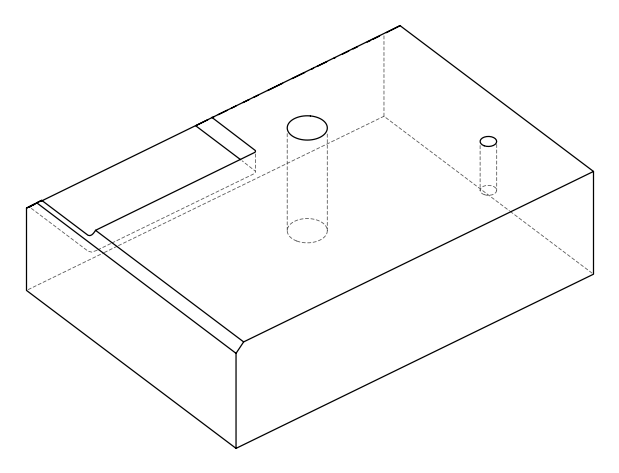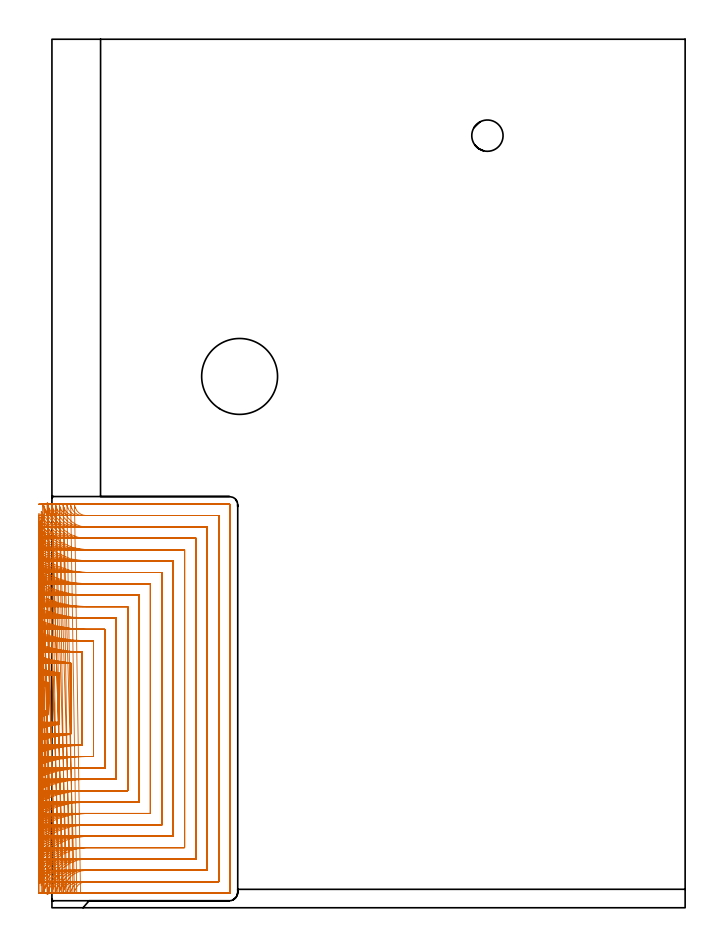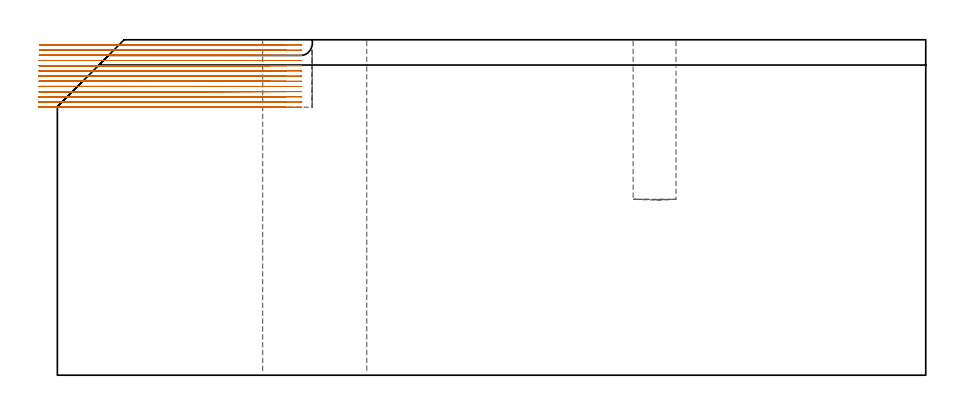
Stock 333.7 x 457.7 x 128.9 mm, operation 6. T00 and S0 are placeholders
(PLAN: 6 operations, 3 tool changes, 212.6 min)
(1 INDEXABLE_INSERT_DRILL_THROUGH_HOLE_FROM_SOLID | STEP1HOLE | NXT0302_035 | 0.53 min | 161892 mm3)
(2 INDEXABLE_INSERT_DRILL_BLIND_HOLE_FROM_SOLID | STEP1POCKET | NXT0302_004 | 0.26 min | 13101 mm3)
(3 AREA_MILL | FG_CHAMFER_SURFACE | UGT0205_001 | 0.37 min | 3941 mm3)
(4 AREA_MILL_1 | FG_CHAMFER_SURFACE_1 | UGT0205_001 | 9.03 min | 14659 mm3)
(5 AREA_MILL_2 | FG_CHAMFER_SURFACE_2 | UGT0205_001 | 19.49 min | 81681 mm3)
(6 MILL_SLOT | SLOT_PARTIAL_RECTANGULAR | NXT0201_009 | Follow Part, ap 2, ae 75% | 182.95 min | 533145 mm3)
(TOOL NXT0302_035 | Index. Insert Drill 40mm [880-D4000L40-05] | D40 PA176 FL200 Z2)
(TOOL NXT0302_004 | Index. Insert Drill 16.5mm [880-D1650L20-05] | D16.5 PA176 FL83 Z2)
(TOOL UGT0205_001 | Chamfer Mill 20 x 3 x 45 deg. | D20 FL50 Z2)
(TOOL NXT0201_009 | ENDMILL 8mm [2P460-0800-NA 1630] | D8 FL26 Z6)
(OP 6 MILL_SLOT)
G17 G21 G94 G90
T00 M6
G54
G17 G0 G90 X-6.92 Y100.441 S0 M3
G43 Z138.9 H1
Z126.908
G94 G1 X-4. Y101.131 F250.
G2 X-2.1 Y101.559 R96. F500.
G1 Y118.84
G2 X-4. Y119.269 R96.
G1 X-6.92 Y119.958 F250.
X-6.908 Y94.219
X-4. Y94.954
G2 X3.9 Y96.579 R90. F500.
G1 Y123.821
G2 X-4. Y125.445 R90.
G1 X-6.908 Y126.18 F250.
X-6.895 Y87.963
X-4. Y88.751
G2 X9.9 Y91.303 R84. F500.
G1 Y129.097
G2 X-4. Y131.648 R84.
G1 X-6.895 Y132.436 F250.
X-6.877 Y81.666
X-4. Y82.515
G2 X15.9 Y85.67 R78. F500.
G1 Y134.73
G2 X-4. Y137.884 R78.
G1 X-6.878 Y138.733 F250.
X-6.856 Y75.317
X-4. Y76.237
G2 X18.062 Y79.7 R72. F500.
G1 X21.9
Y140.7
X18.059
G2 X-4. Y144.162 R72.
G1 X-6.856 Y145.081 F250.
X-6.827 Y68.901
X-4. Y69.903
G2 X18.062 Y73.7 R66. F500.
G1 X27.9
Y146.7
X18.059
G2 X-4. Y150.495 R66.
G1 X-6.827 Y151.498 F250.
X-6.79 Y62.393
X-4. Y63.497
G2 X18.062 Y67.7 R60. F500.
G1 X33.9
Y152.7
X18.059
G2 X-4. Y156.902 R60.
G1 X-6.79 Y158.005 F250.
X-6.738 Y55.762
X-4. Y56.988
G2 X18.062 Y61.7 R54. F500.
G1 X39.9
Y158.7
X18.059
G2 X-4. Y163.411 R54.
G1 X-6.738 Y164.636 F250.
X-6.664 Y48.95
X-4. Y50.329
G2 X18.062 Y55.7 R48. F500.
G1 X45.9
Y164.7
X18.059
G2 X-4. Y170.069 R48.
G1 X-6.664 Y171.448 F250.
X-6.553 Y41.863
X-4. Y43.439
G2 X18.062 Y49.7 R42. F500.
G1 X51.9
Y170.7
X18.059
G2 X-4. Y176.959 R42.
G1 X-6.553 Y178.535 F250.
X-6.371 Y34.309
X-4. Y36.148
G2 X18.062 Y43.7 R36. F500.
G1 X57.9
Y176.7
X18.059
G2 X-4. Y184.25 R36.
G1 X-6.371 Y186.088 F250.
X-6.033 Y25.823
X-4. Y28.029
G2 X18.062 Y37.7 R30. F500.
G1 X63.9
Y182.7
X18.059
G2 X-4. Y192.368 R30.
G1 X-6.033 Y194.573 F250.
X-5.181 Y14.39
X-4. Y17.148
G2 X18.062 Y31.7 R24. F500.
G1 X69.9
Y188.7
X18.059
G2 X-4. Y203.245 R24.
G1 X-5.182 Y206.002 F250.
X0.007 Y8.209 F500.
X0.174 Y9.7 F250.
G2 X18.062 Y25.7 R18. F500.
G1 X75.9
Y194.7
X18.059
G2 X0.17 Y210.7 R18.
G1 X0.004 Y212.191 F250.
X5.98 Y8.221 F500.
X6.23 Y9.7 F250.
G2 X18.062 Y19.7 R12. F500.
G1 X81.9
Y200.7
X18.059
G2 X6.227 Y210.7 R12.
G1 X5.977 Y212.179 F250.
X11.905 Y8.286 F500.
X12.405 Y9.7 F250.
G2 X18.062 Y13.7 R6. F500.
G1 X87.9
Y206.7
X18.059
G2 X12.402 Y210.7 R6.
G1 X11.902 Y212.114 F250.
X15.062 Y7.7 F500.
X18.062 F250.
X93.5 F500.
G3 X93.9 Y8.1 R0.4
G1 Y212.3
G3 X93.5 Y212.7 R0.4
G1 X18.059
X15.059 F250.
G0 Z138.9
X-6.934 Y100.951
Z124.915
G1 X-4. Y101.578
G2 X-2.1 Y101.964 R96. F500.
G1 Y118.435
G2 X-4. Y118.821 R96.
G1 X-6.934 Y119.448 F250.
X-6.924 Y94.764
X-4. Y95.433
G2 X3.9 Y96.873 R90. F500.
G1 Y123.526
G2 X-4. Y124.966 R90.
G1 X-6.924 Y125.634 F250.
X-6.913 Y88.55
X-4. Y89.267
G2 X9.9 Y91.473 R84. F500.
G1 Y128.927
G2 X-4. Y131.132 R84.
G1 X-6.913 Y131.849 F250.
X-6.899 Y82.301
X-4. Y83.073
G2 X15.9 Y85.7 R78. F500.
G1 Y134.7
G2 X-4. Y137.325 R78.
G1 X-6.899 Y138.097 F250.
X-6.881 Y76.009
X-4. Y76.846
G2 X16.072 Y79.7 R72. F500.
G1 X21.9
Y140.7
X16.066
G2 X-4. Y143.553 R72.
G1 X-6.881 Y144.389 F250.
X-6.858 Y69.662
X-4. Y70.574
G2 X16.072 Y73.7 R66. F500.
G1 X27.9
Y146.7
X16.066
G2 X-4. Y149.824 R66.
G1 X-6.858 Y150.737 F250.
X-6.827 Y63.24
X-4. Y64.243
G2 X16.072 Y67.7 R60. F500.
G1 X33.9
Y152.7
X16.066
G2 X-4. Y156.155 R60.
G1 X-6.827 Y157.158 F250.
X-6.785 Y56.716
X-4. Y57.831
G2 X16.072 Y61.7 R54. F500.
G1 X39.9
Y158.7
X16.066
G2 X-4. Y162.567 R54.
G1 X-6.785 Y163.682 F250.
X-6.725 Y50.047
X-4. Y51.302
G2 X16.072 Y55.7 R48. F500.
G1 X45.9
Y164.7
X16.066
G2 X-4. Y169.096 R48.
G1 X-6.725 Y170.35 F250.
X-6.635 Y43.16
X-4. Y44.593
G2 X16.072 Y49.7 R42. F500.
G1 X51.9
Y170.7
X16.066
G2 X-4. Y175.804 R42.
G1 X-6.635 Y177.237 F250.
X-6.49 Y35.913
X-4. Y37.585
G2 X16.072 Y43.7 R36. F500.
G1 X57.9
Y176.7
X16.066
G2 X-4. Y182.811 R36.
G1 X-6.491 Y184.483 F250.
X-6.23 Y27.989
X-4. Y29.996
G2 X16.072 Y37.7 R30. F500.
G1 X63.9
Y182.7
X16.066
G2 X-4. Y190.399 R30.
G1 X-6.23 Y192.406 F250.
X-5.645 Y18.349
X-4. Y20.858
G2 X16.072 Y31.7 R24. F500.
G1 X69.9
Y188.7
X16.066
G2 X-4. Y199.534 R24.
G1 X-5.646 Y202.042 F250.
X-2.168 Y7.138 F500.
X-1.766 Y10.111 F250.
G2 X16.072 Y25.7 R18. F500.
G1 X75.9
Y194.7
X16.066
G2 X-1.771 Y210.287 R18.
G1 X-2.173 Y213.259 F250.
X3.99 Y8.221 F500.
X4.24 Y9.7 F250.
G2 X16.072 Y19.7 R12. F500.
G1 X81.9
Y200.7
X16.066
G2 X4.234 Y210.7 R12.
G1 X3.984 Y212.179 F250.
X9.915 Y8.286 F500.
X10.415 Y9.7 F250.
G2 X16.072 Y13.7 R6. F500.
G1 X87.9
Y206.7
X16.066
G2 X10.41 Y210.7 R6.
G1 X9.91 Y212.114 F250.
X13.072 Y7.7 F500.
X16.072 F250.
X93.5 F500.
G3 X93.9 Y8.1 R0.4
G1 Y212.3
G3 X93.5 Y212.7 R0.4
G1 X16.066
X13.066 F250.
G0 Z138.9
X-6.946 Y101.417
Z122.923
G1 X-4. Y101.982
G2 X-2.1 Y102.327 R96. F500.
G1 Y118.072
G2 X-4. Y118.417 R96.
G1 X-6.946 Y118.982 F250.
X-6.939 Y95.263
X-4. Y95.866
G2 X3.9 Y97.123 R90. F500.
G1 Y123.277
G2 X-4. Y124.533 R90.
G1 X-6.939 Y125.136 F250.
X-6.93 Y89.086
X-4. Y89.732
G2 X9.9 Y91.596 R84. F500.
G1 Y128.804
G2 X-4. Y130.667 R84.
G1 X-6.93 Y131.313 F250.
X-6.918 Y82.881
X-4. Y83.576
G2 X14.078 Y85.7 R78. F500.
G1 X15.9
Y134.7
X14.074
G2 X-4. Y136.823 R78.
G1 X-6.918 Y137.518 F250.
X-6.904 Y76.64
X-4. Y77.393
G2 X14.078 Y79.7 R72. F500.
G1 X21.9
Y140.7
X14.074
G2 X-4. Y143.005 R72.
G1 X-6.904 Y143.759 F250.
X-6.885 Y70.354
X-4. Y71.176
G2 X14.078 Y73.7 R66. F500.
G1 X27.9
Y146.7
X14.074
G2 X-4. Y149.223 R66.
G1 X-6.885 Y150.045 F250.
X-6.861 Y64.008
X-4. Y64.912
G2 X14.078 Y67.7 R60. F500.
G1 X33.9
Y152.7
X14.074
G2 X-4. Y155.487 R60.
G1 X-6.861 Y156.391 F250.
X-6.827 Y57.58
X-4. Y58.584
G2 X14.078 Y61.7 R54. F500.
G1 X39.9
Y158.7
X14.074
G2 X-4. Y161.815 R54.
G1 X-6.827 Y162.819 F250.
X-6.779 Y51.035
X-4. Y52.165
G2 X14.078 Y55.7 R48. F500.
G1 X45.9
Y164.7
X14.074
G2 X-4. Y168.233 R48.
G1 X-6.779 Y169.362 F250.
X-6.708 Y44.319
X-4. Y45.61
G2 X14.078 Y49.7 R42. F500.
G1 X51.9
Y170.7
X14.074
G2 X-4. Y174.788 R42.
G1 X-6.708 Y176.079 F250.
X-6.594 Y37.325
X-4. Y38.832
G2 X14.078 Y43.7 R36. F500.
G1 X57.9
Y176.7
X14.074
G2 X-4. Y181.566 R36.
G1 X-6.595 Y183.072 F250.
X-6.394 Y29.833
X-4. Y31.641
G2 X14.078 Y37.7 R30. F500.
G1 X63.9
Y182.7
X14.074
G2 X-4. Y188.756 R30.
G1 X-6.394 Y190.563 F250.
X-5.973 Y21.225
X-4. Y23.485
G2 X14.078 Y31.7 R24. F500.
G1 X69.9
Y188.7
X14.074
G2 X-4. Y196.91 R24.
G1 X-5.974 Y199.169 F250.
X-4.138 Y8.785
X-3.469 Y11.709
G2 X14.078 Y25.7 R18. F500.
G1 X75.9
Y194.7
X14.074
G2 X-3.473 Y208.685 R18.
G1 X-4.142 Y211.61 F250.
X1.996 Y8.221 F500.
X2.246 Y9.7 F250.
G2 X14.078 Y19.7 R12. F500.
G1 X81.9
Y200.7
X14.074
G2 X2.242 Y210.7 R12.
G1 X1.992 Y212.179 F250.
X7.922 Y8.286 F500.
X8.422 Y9.7 F250.
G2 X14.078 Y13.7 R6. F500.
G1 X87.9
Y206.7
X14.074
G2 X8.417 Y210.7 R6.
G1 X7.917 Y212.114 F250.
X11.078 Y7.7 F500.
X14.078 F250.
X93.5 F500.
G3 X93.9 Y8.1 R0.4
G1 Y212.3
G3 X93.5 Y212.7 R0.4
G1 X14.074
X11.074 F250.
G0 Z138.9
X-6.958 Y101.84
Z120.931
G1 X-4. Y102.343
G2 X-2.1 Y102.646 R96. F500.
G1 Y117.753
G2 X-4. Y118.057 R96.
G1 X-6.958 Y118.559 F250.
X-6.952 Y95.715
X-4. Y96.251
G2 X3.9 Y97.327 R90. F500.
G1 Y123.073
G2 X-4. Y124.148 R90.
G1 X-6.952 Y124.684 F250.
X-6.944 Y89.571
X-4. Y90.146
G2 X9.9 Y91.672 R84. F500.
G1 Y128.728
G2 X-4. Y130.254 R84.
G1 X-6.945 Y130.828 F250.
X-6.936 Y83.405
X-4. Y84.023
G2 X12.085 Y85.7 R78. F500.
G1 X15.9
Y134.7
X12.081
G2 X-4. Y136.376 R78.
G1 X-6.936 Y136.994 F250.
X-6.924 Y77.21
X-4. Y77.88
G2 X12.085 Y79.7 R72. F500.
G1 X21.9
Y140.7
X12.081
G2 X-4. Y142.519 R72.
G1 X-6.924 Y143.189 F250.
X-6.91 Y70.979
X-4. Y71.71
G2 X12.085 Y73.7 R66. F500.
G1 X27.9
Y146.7
X12.081
G2 X-4. Y148.689 R66.
G1 X-6.91 Y149.42 F250.
X-6.89 Y64.699
X-4. Y65.504
G2 X12.085 Y67.7 R60. F500.
G1 X33.9
Y152.7
X12.081
G2 X-4. Y154.895 R60.
G1 X-6.89 Y155.699 F250.
X-6.864 Y58.355
X-4. Y59.249
G2 X12.085 Y61.7 R54. F500.
G1 X39.9
Y158.7
X12.081
G2 X-4. Y161.15 R54.
G1 X-6.864 Y162.044 F250.
X-6.827 Y51.919
X-4. Y52.925
G2 X12.085 Y55.7 R48. F500.
G1 X45.9
Y164.7
X12.081
G2 X-4. Y167.474 R48.
G1 X-6.827 Y168.479 F250.
X-6.771 Y45.349
X-4. Y46.498
G2 X12.085 Y49.7 R42. F500.
G1 X51.9
Y170.7
X12.081
G2 X-4. Y173.901 R42.
G1 X-6.771 Y175.049 F250.
X-6.684 Y38.566
X-4. Y39.907
G2 X12.085 Y43.7 R36. F500.
G1 X57.9
Y176.7
X12.081
G2 X-4. Y180.492 R36.
G1 X-6.684 Y181.832 F250.
X-6.532 Y31.415
X-4. Y33.023
G2 X12.085 Y37.7 R30. F500.
G1 X63.9
Y182.7
X12.081
G2 X-4. Y187.374 R30.
G1 X-6.533 Y188.983 F250.
X-6.226 Y23.501
X-4. Y25.512
G2 X12.085 Y31.7 R24. F500.
G1 X69.9
Y188.7
X12.081
G2 X-4. Y194.885 R24.
G1 X-6.227 Y196.895 F250.
X-5.346 Y13.098
X-4. Y15.778
G2 X12.085 Y25.7 R18. F500.
G1 X75.9
Y194.7
X12.081
G2 X-4. Y204.614 R18.
G1 X-5.348 Y207.294 F250.
X0.003 Y8.221 F500.
X0.253 Y9.7 F250.
G2 X12.085 Y19.7 R12. F500.
G1 X81.9
Y200.7
X12.081
G2 X0.249 Y210.7 R12.
G1 X-0.001 Y212.179 F250.
X5.929 Y8.286 F500.
X6.429 Y9.7 F250.
G2 X12.085 Y13.7 R6. F500.
G1 X87.9
Y206.7
X12.081
G2 X6.425 Y210.7 R6.
G1 X5.925 Y212.114 F250.
X9.085 Y7.7 F500.
X12.085 F250.
X93.5 F500.
G3 X93.9 Y8.1 R0.4
G1 Y212.3
G3 X93.5 Y212.7 R0.4
G1 X12.081
X9.081 F250.
G0 Z138.9
X-6.968 Y102.22
Z118.938
G1 X-4. Y102.66
G2 X-2.1 Y102.923 R96. F500.
G1 Y117.477
G2 X-4. Y117.739 R96.
G1 X-6.968 Y118.18 F250.
X-6.963 Y96.12
X-4. Y96.59
G2 X3.9 Y97.487 R90. F500.
G1 Y122.913
G2 X-4. Y123.81 R90.
G1 X-6.963 Y124.279 F250.
X-6.957 Y90.006
X-4. Y90.509
G2 X9.9 Y91.7 R84. F500.
G1 Y128.7
G2 X-4. Y129.89 R84.
G1 X-6.958 Y130.393 F250.
X-6.951 Y83.874
X-4. Y84.416
G2 X10.093 Y85.7 R78. F500.
G1 X15.9
Y134.7
X10.089
G2 X-4. Y135.983 R78.
G1 X-6.951 Y136.525 F250.
X-6.942 Y77.72
X-4. Y78.307
G2 X10.093 Y79.7 R72. F500.
G1 X21.9
Y140.7
X10.089
G2 X-4. Y142.092 R72.
G1 X-6.942 Y142.679 F250.
X-6.931 Y71.537
X-4. Y72.178
G2 X10.093 Y73.7 R66. F500.
G1 X27.9
Y146.7
X10.089
G2 X-4. Y148.221 R66.
G1 X-6.931 Y148.862 F250.
X-6.916 Y65.317
X-4. Y66.021
G2 X10.093 Y67.7 R60. F500.
G1 X33.9
Y152.7
X10.089
G2 X-4. Y154.378 R60.
G1 X-6.916 Y155.082 F250.
X-6.896 Y59.046
X-4. Y59.829
G2 X10.093 Y61.7 R54. F500.
G1 X39.9
Y158.7
X10.089
G2 X-4. Y160.57 R54.
G1 X-6.896 Y161.353 F250.
X-6.868 Y52.704
X-4. Y53.585
G2 X10.093 Y55.7 R48. F500.
G1 X45.9
Y164.7
X10.089
G2 X-4. Y166.814 R48.
G1 X-6.868 Y167.695 F250.
X-6.826 Y46.258
X-4. Y47.265
G2 X10.093 Y49.7 R42. F500.
G1 X51.9
Y170.7
X10.089
G2 X-4. Y173.134 R42.
G1 X-6.826 Y174.14 F250.
X-6.761 Y39.653
X-4. Y40.827
G2 X10.093 Y43.7 R36. F500.
G1 X57.9
Y176.7
X10.089
G2 X-4. Y179.571 R36.
G1 X-6.761 Y180.745 F250.
X-6.648 Y32.775
X-4. Y34.184
G2 X10.093 Y37.7 R30. F500.
G1 X63.9
Y182.7
X10.089
G2 X-4. Y186.214 R30.
G1 X-6.649 Y187.623 F250.
X-6.428 Y25.365
X-4. Y27.127
G2 X10.093 Y31.7 R24. F500.
G1 X69.9
Y188.7
X10.089
G2 X-4. Y193.271 R24.
G1 X-6.429 Y195.032 F250.
X-5.866 Y16.549
X-4. Y18.898
G2 X10.093 Y25.7 R18. F500.
G1 X75.9
Y194.7
X10.089
G2 X-4. Y201.497 R18.
G1 X-5.867 Y203.845 F250.
X-2.263 Y7.125 F500.
X-1.672 Y10.066 F250.
G2 X10.093 Y19.7 R12. F500.
G1 X81.9
Y200.7
X10.089
G2 X-1.675 Y210.332 R12.
G1 X-2.267 Y213.273 F250.
X3.936 Y8.285 F500.
X4.436 Y9.7 F250.
G2 X10.093 Y13.7 R6. F500.
G1 X87.9
Y206.7
X10.089
G2 X4.432 Y210.7 R6.
G1 X3.932 Y212.114 F250.
X7.093 Y7.7 F500.
X10.093 F250.
X93.5 F500.
G3 X93.9 Y8.1 R0.4
G1 Y212.3
G3 X93.5 Y212.7 R0.4
G1 X10.089
X7.089 F250.
G0 Z138.9
X-6.976 Y102.556
Z116.946
G1 X-4. Y102.934
G2 X-2.1 Y103.157 R96. F500.
G1 Y117.243
G2 X-4. Y117.465 R96.
G1 X-6.976 Y117.843 F250.
X-6.973 Y96.479
X-4. Y96.883
G2 X3.9 Y97.602 R90. F500.
G1 Y122.798
G2 X-4. Y123.517 R90.
G1 X-6.973 Y123.92 F250.
X-6.969 Y90.392
X-4. Y90.824
G2 X8.1 Y91.7 R84. F500.
G1 X9.9
Y128.7
X8.096
G2 X-4. Y129.576 R84.
G1 X-6.969 Y130.008 F250.
X-6.964 Y84.29
X-4. Y84.756
G2 X8.1 Y85.7 R78. F500.
G1 X15.9
Y134.7
X8.096
G2 X-4. Y135.644 R78.
G1 X-6.964 Y136.109 F250.
X-6.957 Y78.172
X-4. Y78.676
G2 X8.1 Y79.7 R72. F500.
G1 X21.9
Y140.7
X8.096
G2 X-4. Y141.723 R72.
G1 X-6.957 Y142.227 F250.
X-6.949 Y72.031
X-4. Y72.581
G2 X8.1 Y73.7 R66. F500.
G1 X27.9
Y146.7
X8.096
G2 X-4. Y147.818 R66.
G1 X-6.949 Y148.368 F250.
X-6.938 Y65.862
X-4. Y66.467
G2 X8.1 Y67.7 R60. F500.
G1 X33.9
Y152.7
X8.096
G2 X-4. Y153.932 R60.
G1 X-6.938 Y154.537 F250.
X-6.924 Y59.655
X-4. Y60.327
G2 X8.1 Y61.7 R54. F500.
G1 X39.9
Y158.7
X8.096
G2 X-4. Y160.072 R54.
G1 X-6.924 Y160.744 F250.
X-6.903 Y53.393
X-4. Y54.15
G2 X8.1 Y55.7 R48. F500.
G1 X45.9
Y164.7
X8.096
G2 X-4. Y166.249 R48.
G1 X-6.903 Y167.005 F250.
X-6.873 Y47.055
X-4. Y47.919
G2 X8.1 Y49.7 R42. F500.
G1 X51.9
Y170.7
X8.096
G2 X-4. Y172.48 R42.
G1 X-6.873 Y173.344 F250.
X-6.825 Y40.597
X-4. Y41.605
G2 X8.1 Y43.7 R36. F500.
G1 X57.9
Y176.7
X8.096
G2 X-4. Y178.793 R36.
G1 X-6.826 Y179.801 F250.
X-6.745 Y33.941
X-4. Y35.151
G2 X8.1 Y37.7 R30. F500.
G1 X63.9
Y182.7
X8.096
G2 X-4. Y185.247 R30.
G1 X-6.745 Y186.456 F250.
X-6.591 Y26.914
X-4. Y28.426
G2 X8.1 Y31.7 R24. F500.
G1 X69.9
Y188.7
X8.096
G2 X-4. Y191.971 R24.
G1 X-6.591 Y193.483 F250.
X-6.221 Y19.009
X-4. Y21.026
G2 X8.1 Y25.7 R18. F500.
G1 X75.9
Y194.7
X8.096
G2 X-4. Y199.37 R18.
G1 X-6.222 Y201.386 F250.
X-4.237 Y8.591
X-3.301 Y11.441
G2 X8.1 Y19.7 R12. F500.
G1 X81.9
Y200.7
X8.096
G2 X-3.304 Y208.954 R12.
G1 X-4.241 Y211.804 F250.
X1.944 Y8.286 F500.
X2.444 Y9.7 F250.
G2 X8.1 Y13.7 R6. F500.
G1 X87.9
Y206.7
X8.096
G2 X2.439 Y210.7 R6.
G1 X1.939 Y212.114 F250.
X5.1 Y7.7 F500.
X8.1 F250.
X93.5 F500.
G3 X93.9 Y8.1 R0.4
G1 Y212.3
G3 X93.5 Y212.7 R0.4
G1 X8.096
X5.096 F250.
G0 Z138.9
X-6.983 Y102.851
Z114.954
G1 X-4. Y103.166
G2 X-2.1 Y103.348 R96. F500.
G1 Y117.051
G2 X-4. Y117.233 R96.
G1 X-6.983 Y117.549 F250.
X-6.981 Y96.794
X-4. Y97.131
G2 X3.9 Y97.673 R90. F500.
G1 Y122.727
G2 X-4. Y123.269 R90.
G1 X-6.981 Y123.606 F250.
X-6.978 Y90.729
X-4. Y91.09
G2 X6.108 Y91.7 R84. F500.
G1 X9.9
Y128.7
X6.104
G2 X-4. Y129.31 R84.
G1 X-6.978 Y129.671 F250.
X-6.975 Y84.654
X-4. Y85.042
G2 X6.108 Y85.7 R78. F500.
G1 X15.9
Y134.7
X6.104
G2 X-4. Y135.357 R78.
G1 X-6.975 Y135.746 F250.
X-6.97 Y78.566
X-4. Y78.987
G2 X6.108 Y79.7 R72. F500.
G1 X21.9
Y140.7
X6.104
G2 X-4. Y141.412 R72.
G1 X-6.97 Y141.833 F250.
X-6.965 Y72.462
X-4. Y72.921
G2 X6.108 Y73.7 R66. F500.
G1 X27.9
Y146.7
X6.104
G2 X-4. Y147.478 R66.
G1 X-6.965 Y147.937 F250.
X-6.957 Y66.337
X-4. Y66.842
G2 X6.108 Y67.7 R60. F500.
G1 X33.9
Y152.7
X6.104
G2 X-4. Y153.557 R60.
G1 X-6.957 Y154.062 F250.
X-6.947 Y60.184
X-4. Y60.746
G2 X6.108 Y61.7 R54. F500.
G1 X39.9
Y158.7
X6.104
G2 X-4. Y159.654 R54.
G1 X-6.947 Y160.215 F250.
X-6.933 Y53.992
X-4. Y54.624
G2 X6.108 Y55.7 R48. F500.
G1 X45.9
Y164.7
X6.104
G2 X-4. Y165.775 R48.
G1 X-6.933 Y166.407 F250.
X-6.912 Y47.744
X-4. Y48.466
G2 X6.108 Y49.7 R42. F500.
G1 X51.9
Y170.7
X6.104
G2 X-4. Y171.933 R42.
G1 X-6.912 Y172.655 F250.
X-6.879 Y41.41
X-4. Y42.252
G2 X6.108 Y43.7 R36. F500.
G1 X57.9
Y176.7
X6.104
G2 X-4. Y178.147 R36.
G1 X-6.879 Y178.989 F250.
X-6.825 Y34.935
X-4. Y35.946
G2 X6.108 Y37.7 R30. F500.
G1 X63.9
Y182.7
X6.104
G2 X-4. Y184.453 R30.
G1 X-6.825 Y185.463 F250.
X-6.721 Y28.204
X-4. Y29.468
G2 X6.108 Y31.7 R24. F500.
G1 X69.9
Y188.7
X6.104
G2 X-4. Y190.93 R24.
G1 X-6.721 Y192.193 F250.
X-6.482 Y20.909
X-4. Y22.594
G2 X6.108 Y25.7 R18. F500.
G1 X75.9
Y194.7
X6.104
G2 X-4. Y197.803 R18.
G1 X-6.483 Y199.487 F250.
X-5.617 Y11.641
X-4. Y14.168
G2 X6.108 Y19.7 R12. F500.
G1 X81.9
Y200.7
X6.104
G2 X-4. Y206.226 R12.
G1 X-5.619 Y208.751 F250.
X-0.049 Y8.286 F500.
X0.451 Y9.7 F250.
G2 X6.108 Y13.7 R6. F500.
G1 X87.9
Y206.7
X6.104
G2 X0.447 Y210.7 R6.
G1 X-0.053 Y212.114 F250.
X3.108 Y7.7 F500.
X6.108 F250.
X93.5 F500.
G3 X93.9 Y8.1 R0.4
G1 Y212.3
G3 X93.5 Y212.7 R0.4
G1 X6.104
X3.104 F250.
G0 Z138.9
X-6.989 Y103.103
Z112.962
G1 X-4. Y103.356
G2 X-2.1 Y103.499 R96. F500.
G1 Y116.901
G2 X-4. Y117.043 R96.
G1 X-6.989 Y117.297 F250.
X-6.988 Y97.063
X-4. Y97.333
G2 X3.9 Y97.7 R90. F500.
G1 Y122.7
G2 X-4. Y123.066 R90.
G1 X-6.988 Y123.337 F250.
X-6.986 Y91.017
X-4. Y91.307
G2 X4.115 Y91.7 R84. F500.
G1 X9.9
Y128.7
X4.111
G2 X-4. Y129.093 R84.
G1 X-6.986 Y129.382 F250.
X-6.984 Y84.965
X-4. Y85.277
G2 X4.115 Y85.7 R78. F500.
G1 X15.9
Y134.7
X4.111
G2 X-4. Y135.123 R78.
G1 X-6.984 Y135.435 F250.
X-6.981 Y78.903
X-4. Y79.241
G2 X4.115 Y79.7 R72. F500.
G1 X21.9
Y140.7
X4.111
G2 X-4. Y141.158 R72.
G1 X-6.981 Y141.496 F250.
X-6.977 Y72.83
X-4. Y73.199
G2 X4.115 Y73.7 R66. F500.
G1 X27.9
Y146.7
X4.111
G2 X-4. Y147.2 R66.
G1 X-6.977 Y147.569 F250.
X-6.972 Y66.743
X-4. Y67.149
G2 X4.115 Y67.7 R60. F500.
G1 X33.9
Y152.7
X4.111
G2 X-4. Y153.251 R60.
G1 X-6.972 Y153.656 F250.
X-6.966 Y60.636
X-4. Y61.087
G2 X4.115 Y61.7 R54. F500.
G1 X39.9
Y158.7
X4.111
G2 X-4. Y159.313 R54.
G1 X-6.966 Y159.763 F250.
X-6.957 Y54.502
X-4. Y55.009
G2 X4.115 Y55.7 R48. F500.
G1 X45.9
Y164.7
X4.111
G2 X-4. Y165.39 R48.
G1 X-6.957 Y165.897 F250.
X-6.943 Y48.329
X-4. Y48.908
G2 X4.115 Y49.7 R42. F500.
G1 X51.9
Y170.7
X4.111
G2 X-4. Y171.491 R42.
G1 X-6.944 Y172.07 F250.
X-6.923 Y42.097
X-4. Y42.773
G2 X4.115 Y43.7 R36. F500.
G1 X57.9
Y176.7
X4.111
G2 X-4. Y177.626 R36.
G1 X-6.923 Y178.302 F250.
X-6.888 Y35.77
X-4. Y36.581
G2 X4.115 Y37.7 R30. F500.
G1 X63.9
Y182.7
X4.111
G2 X-4. Y183.817 R30.
G1 X-6.888 Y184.628 F250.
X-6.823 Y29.272
X-4. Y30.286
G2 X4.115 Y31.7 R24. F500.
G1 X69.9
Y188.7
X4.111
G2 X-4. Y190.112 R24.
G1 X-6.823 Y191.126 F250.
X-6.678 Y22.414
X-4. Y23.767
G2 X4.115 Y25.7 R18. F500.
G1 X75.9
Y194.7
X4.111
G2 X-4. Y196.631 R18.
G1 X-6.678 Y197.983 F250.
X-6.21 Y14.511
X-4. Y16.54
G2 X4.115 Y19.7 R12. F500.
G1 X81.9
Y200.7
X4.111
G2 X-4. Y203.856 R12.
G1 X-6.211 Y205.884 F250.
X-2.573 Y7.191 F500.
X-1.439 Y9.968 F250.
G2 X4.115 Y13.7 R6. F500.
G1 X87.9
Y206.7
X4.111
G2 X-1.443 Y210.431 R6.
G1 X-2.578 Y213.208 F250.
X1.115 Y7.7 F500.
X4.115 F250.
X93.5 F500.
G3 X93.9 Y8.1 R0.4
G1 Y212.3
G3 X93.5 Y212.7 R0.4
G1 X4.111
X1.111 F250.
G0 Z138.9
X-6.995 Y103.348
Z110.969
G1 X-4. Y103.528
G2 X-2.1 Y103.623 R96. F500.
G1 Y116.777
G2 X-4. Y116.873 R96.
G1 X-6.995 Y117.053 F250.
X-6.994 Y97.325
X-4. Y97.516
G2 X1.745 Y97.7 R90. F500.
G1 X3.9
Y122.7
X1.755
G2 X-4. Y122.884 R90.
G1 X-6.994 Y123.076 F250.
X-6.993 Y91.298
X-4. Y91.503
G2 X1.745 Y91.7 R84. F500.
G1 X9.9
Y128.7
X1.755
G2 X-4. Y128.897 R84.
G1 X-6.993 Y129.103 F250.
X-6.992 Y85.267
X-4. Y85.488
G2 X1.745 Y85.7 R78. F500.
G1 X15.9
Y134.7
X1.755
G2 X-4. Y134.913 R78.
G1 X-6.992 Y135.134 F250.
X-6.99 Y79.231
X-4. Y79.47
G2 X1.745 Y79.7 R72. F500.
G1 X21.9
Y140.7
X1.755
G2 X-4. Y140.93 R72.
G1 X-6.99 Y141.17 F250.
X-6.989 Y73.188
X-4. Y73.449
G2 X1.745 Y73.7 R66. F500.
G1 X27.9
Y146.7
X1.755
G2 X-4. Y146.951 R66.
G1 X-6.989 Y147.213 F250.
X-6.986 Y67.137
X-4. Y67.424
G2 X1.745 Y67.7 R60. F500.
G1 X33.9
Y152.7
X1.755
G2 X-4. Y152.977 R60.
G1 X-6.986 Y153.264 F250.
X-6.983 Y61.074
X-4. Y61.394
G2 X1.745 Y61.7 R54. F500.
G1 X39.9
Y158.7
X1.755
G2 X-4. Y159.008 R54.
G1 X-6.983 Y159.327 F250.
X-6.978 Y54.996
X-4. Y55.355
G2 X1.745 Y55.7 R48. F500.
G1 X45.9
Y164.7
X1.755
G2 X-4. Y165.046 R48.
G1 X-6.978 Y165.406 F250.
X-6.972 Y48.895
X-4. Y49.305
G2 X1.745 Y49.7 R42. F500.
G1 X51.9
Y170.7
X1.755
G2 X-4. Y171.096 R42.
G1 X-6.972 Y171.507 F250.
X-6.962 Y42.76
X-4. Y43.239
G2 X1.745 Y43.7 R36. F500.
G1 X57.9
Y176.7
X1.755
G2 X-4. Y177.163 R36.
G1 X-6.961 Y177.643 F250.
X-6.944 Y36.57
X-4. Y37.145
G2 X1.745 Y37.7 R30. F500.
G1 X63.9
Y182.7
X1.755
G2 X-4. Y183.257 R30.
G1 X-6.944 Y183.833 F250.
X-6.913 Y30.284
X-4. Y31.002
G2 X1.745 Y31.7 R24. F500.
G1 X69.9
Y188.7
X1.755
G2 X-4. Y189.4 R24.
G1 X-6.912 Y190.12 F250.
X-6.843 Y23.801
X-4. Y24.759
G2 X1.745 Y25.7 R18. F500.
G1 X75.9
Y194.7
X1.755
G2 X-4. Y195.645 R18.
G1 X-6.843 Y196.604 F250.
X-6.634 Y16.799
X-4. Y18.235
G2 X1.745 Y19.7 R12. F500.
G1 X81.9
Y200.7
X1.755
G2 X-4. Y202.17 R12.
G1 X-6.632 Y203.609 F250.
X-4.949 Y8.129
X-3.439 Y10.721
G2 X1.745 Y13.7 R6. F500.
G1 X87.9
Y206.7
X1.755
G2 X-3.434 Y209.688 R6.
G1 X-4.94 Y212.282 F250.
X-1.255 Y7.7 F500.
X1.745 F250.
X93.5 F500.
G3 X93.9 Y8.1 R0.4
G1 Y212.3
G3 X93.5 Y212.7 R0.4
G1 X1.755
X-1.245 F250.
G0 Z138.9
X-7. Y103.647
Z108.977
G1 X-4. Y103.691
G2 X-2.1 Y103.7 R96. F500.
G1 Y116.7
G2 X-4. Y116.709 R96.
G1 X-7. Y116.753 F250.
Y97.642
X-4. Y97.689
G2 X-2.588 Y97.7 R90. F500.
G1 X3.9
Y122.7
X-2.591
G2 X-4. Y122.711 R90.
G1 X-7. Y122.758 F250.
Y91.638
X-4. Y91.688
G2 X-2.588 Y91.7 R84. F500.
G1 X9.9
Y128.7
X-2.591
G2 X-4. Y128.712 R84.
G1 X-7. Y128.762 F250.
Y85.633
X-4. Y85.687
G2 X-2.588 Y85.7 R78. F500.
G1 X15.9
Y134.7
X-2.591
G2 X-4. Y134.713 R78.
G1 X-7. Y134.767 F250.
X-6.999 Y79.627
X-4. Y79.686
G2 X-2.588 Y79.7 R72. F500.
G1 X21.9
Y140.7
X-2.591
G2 X-4. Y140.714 R72.
G1 X-6.999 Y140.772 F250.
Y73.621
X-4. Y73.685
G2 X-2.588 Y73.7 R66. F500.
G1 X27.9
Y146.7
X-2.591
G2 X-4. Y146.715 R66.
G1 X-6.999 Y146.779 F250.
Y67.613
X-4. Y67.683
G2 X-2.588 Y67.7 R60. F500.
G1 X33.9
Y152.7
X-2.591
G2 X-4. Y152.717 R60.
G1 X-6.999 Y152.787 F250.
Y61.603
X-4. Y61.682
G2 X-2.588 Y61.7 R54. F500.
G1 X39.9
Y158.7
X-2.591
G2 X-4. Y158.718 R54.
G1 X-6.999 Y158.797 F250.
Y55.591
X-4. Y55.679
G2 X-2.588 Y55.7 R48. F500.
G1 X45.9
Y164.7
X-2.591
G2 X-4. Y164.721 R48.
G1 X-6.999 Y164.809 F250.
X-6.998 Y49.575
X-4. Y49.676
G2 X-2.588 Y49.7 R42. F500.
G1 X51.9
Y170.7
X-2.591
G2 X-4. Y170.724 R42.
G1 X-6.998 Y170.824 F250.
Y43.555
X-4. Y43.672
G2 X-2.588 Y43.7 R36. F500.
G1 X57.9
Y176.7
X-2.591
G2 X-4. Y176.728 R36.
G1 X-6.998 Y176.845 F250.
X-6.997 Y37.526
X-4. Y37.667
G2 X-2.588 Y37.7 R30. F500.
G1 X63.9
Y182.7
X-2.591
G2 X-4. Y182.733 R30.
G1 X-6.997 Y182.874 F250.
X-6.995 Y31.482
X-4. Y31.658
G2 X-2.588 Y31.7 R24. F500.
G1 X69.9
Y188.7
X-2.591
G2 X-4. Y188.741 R24.
G1 X-6.995 Y188.917 F250.
X-6.991 Y25.409
X-4. Y25.645
G2 X-2.588 Y25.7 R18. F500.
G1 X75.9
Y194.7
X-2.591
G2 X-4. Y194.755 R18.
G1 X-6.991 Y194.99 F250.
X-6.979 Y19.264
X-4. Y19.617
G2 X-2.588 Y19.7 R12. F500.
G1 X81.9
Y200.7
X-2.591
G2 X-4. Y200.783 R12.
G1 X-6.979 Y201.135 F250.
X-6.916 Y12.825
X-4. Y13.531
G2 X-2.588 Y13.7 R6. F500.
G1 X87.9
Y206.7
X-2.591
G2 X-4. Y206.868 R6.
G1 X-6.916 Y207.572 F250.
X-5.588 Y7.7
X-2.588
X93.5 F500.
G3 X93.9 Y8.1 R0.4
G1 Y212.3
G3 X93.5 Y212.7 R0.4
G1 X-2.591
X-5.591 F250.
G0 X-7. Y103.696 Z106.985
G1 X-4. Y103.7
X-3.867 F500.
X-2.1
Y116.7
X-3.867
X-4.
X-7. Y116.704 F250.
Y97.695
X-4. Y97.7
X-3.867 F500.
X3.9
Y122.7
X-3.867
X-4.
X-7. Y122.705 F250.
Y91.695
X-4. Y91.7
X-3.867 F500.
X9.9
Y128.7
X-3.867
X-4.
X-7. Y128.705 F250.
Y85.695
X-4. Y85.7
X-3.867 F500.
X15.9
Y134.7
X-3.867
X-4.
X-7. Y134.705 F250.
Y79.694
X-4. Y79.7
X-3.867 F500.
X21.9
Y140.7
X-3.867
X-4.
X-7. Y140.706 F250.
Y73.694
X-4. Y73.7
X-3.867 F500.
X27.9
Y146.7
X-3.867
X-4.
X-7. Y146.706 F250.
Y67.693
X-4. Y67.7
X-3.867 F500.
X33.9
Y152.7
X-3.867
X-4.
X-7. Y152.707 F250.
Y61.692
X-4. Y61.7
X-3.867 F500.
X39.9
Y158.7
X-3.867
X-4.
X-7. Y158.708 F250.
Y55.691
X-4. Y55.7
X-3.867 F500.
X45.9
Y164.7
X-3.867
X-4.
X-7. Y164.708 F250.
Y49.69
X-4. Y49.7
X-3.867 F500.
X51.9
Y170.7
X-3.867
X-4.
X-7. Y170.71 F250.
Y43.689
X-4. Y43.7
X-3.867 F500.
X57.9
Y176.7
X-3.867
X-4.
X-7. Y176.711 F250.
Y37.686
X-4. Y37.7
X-3.867 F500.
X63.9
Y182.7
X-3.867
X-4.
X-7. Y182.714 F250.
Y31.683
X-4. Y31.7
X-3.867 F500.
X69.9
Y188.7
X-3.867
X-4.
X-7. Y188.717 F250.
Y25.677
X-4. Y25.7
X-3.867 F500.
X75.9
Y194.7
X-3.867
X-4.
X-7. Y194.723 F250.
Y19.666
X-4. Y19.699
X-3.867 Y19.7 F500.
X81.9
Y200.7
X-3.867
X-4. Y200.701
X-7. Y200.734 F250.
X-6.999 Y13.632
X-4. Y13.699
X-3.867 Y13.7 F500.
X87.9
Y206.7
X-3.867
X-4. Y206.701
X-6.999 Y206.768 F250.
X-6.867 Y7.7
X-3.867
X93.5 F500.
G3 X93.9 Y8.1 R0.4
G1 Y212.3
G3 X93.5 Y212.7 R0.4
G1 X-3.867
X-6.867 F250.
G0 X-7. Y103.7 Z104.992
G1 X-4.
X-2.1 F500.
Y116.7
X-4.
X-7. F250.
Y97.7
X-4.
X3.9 F500.
Y122.7
X-4.
X-7. F250.
Y91.7
X-4.
X9.9 F500.
Y128.7
X-4.
X-7. F250.
Y85.7
X-4.
X15.9 F500.
Y134.7
X-4.
X-7. F250.
Y79.7
X-4.
X21.9 F500.
Y140.7
X-4.
X-7. F250.
Y73.7
X-4.
X27.9 F500.
Y146.7
X-4.
X-7. F250.
Y67.7
X-4.
X33.9 F500.
Y152.7
X-4.
X-7. F250.
Y61.7
X-4.
X39.9 F500.
Y158.7
X-4.
X-7. F250.
Y55.7
X-4.
X45.9 F500.
Y164.7
X-4.
X-7. F250.
Y49.7
X-4.
X51.9 F500.
Y170.7
X-4.
X-7. F250.
Y43.7
X-4.
X57.9 F500.
Y176.7
X-4.
X-7. F250.
Y37.7
X-4.
X63.9 F500.
Y182.7
X-4.
X-7. F250.
Y31.7
X-4.
X69.9 F500.
Y188.7
X-4.
X-7. F250.
Y25.7
X-4.
X75.9 F500.
Y194.7
X-4.
X-7. F250.
Y19.7
X-4.
X81.9 F500.
Y200.7
X-4.
X-7. F250.
Y13.7
X-4.
X87.9 F500.
Y206.7
X-4.
X-7. F250.
Y7.7
X-4.
X93.5 F500.
G3 X93.9 Y8.1 R0.4
G1 Y212.3
G3 X93.5 Y212.7 R0.4
G1 X-4.
X-7. F250.
G0 Y103.7 Z103.
G1 X-4.
X-2.1 F500.
Y116.7
X-4.
X-7. F250.
Y97.7
X-4.
X3.9 F500.
Y122.7
X-4.
X-7. F250.
Y91.7
X-4.
X9.9 F500.
Y128.7
X-4.
X-7. F250.
Y85.7
X-4.
X15.9 F500.
Y134.7
X-4.
X-7. F250.
Y79.7
X-4.
X21.9 F500.
Y140.7
X-4.
X-7. F250.
Y73.7
X-4.
X27.9 F500.
Y146.7
X-4.
X-7. F250.
Y67.7
X-4.
X33.9 F500.
Y152.7
X-4.
X-7. F250.
Y61.7
X-4.
X39.9 F500.
Y158.7
X-4.
X-7. F250.
Y55.7
X-4.
X45.9 F500.
Y164.7
X-4.
X-7. F250.
Y49.7
X-4.
X51.9 F500.
Y170.7
X-4.
X-7. F250.
Y43.7
X-4.
X57.9 F500.
Y176.7
X-4.
X-7. F250.
Y37.7
X-4.
X63.9 F500.
Y182.7
X-4.
X-7. F250.
Y31.7
X-4.
X69.9 F500.
Y188.7
X-4.
X-7. F250.
Y25.7
X-4.
X75.9 F500.
Y194.7
X-4.
X-7. F250.
Y19.7
X-4.
X81.9 F500.
Y200.7
X-4.
X-7. F250.
Y13.7
X-4.
X87.9 F500.
Y206.7
X-4.
X-7. F250.
Y7.7
X-4.
X93.5 F500.
G3 X93.9 Y8.1 R0.4
G1 Y212.3
G3 X93.5 Y212.7 R0.4
G1 X-4.
X-7. F250.
G0 Z138.9
M5
M2
